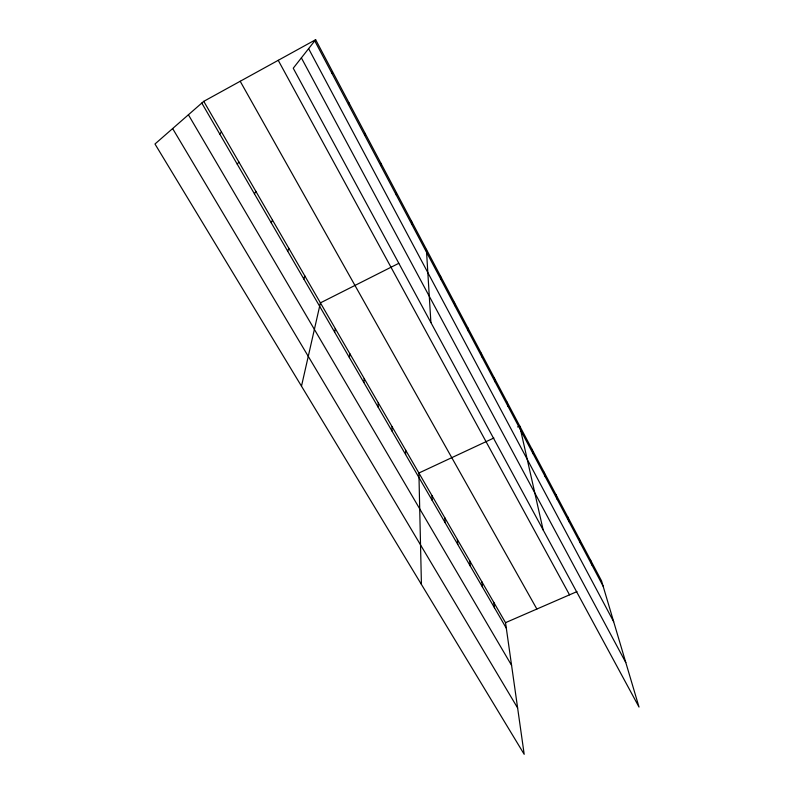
<?xml version="1.0" encoding="UTF-8"?>
<svg xmlns="http://www.w3.org/2000/svg" width="794" height="794" viewBox="0 0 794 794"><rect width="100%" height="100%" fill="white"/><g stroke="black" fill="none" stroke-linecap="round" stroke-linejoin="round"><path stroke-width="1.19" d="M405.605 454.515L405.615 450.059M391.948 430.963L392.077 426.666M396.325 195.116L396.424 192.614M378.033 406.975L378.281 402.836M363.86 382.519L364.228 378.559M380.713 165.579L380.951 163.326M349.4 357.598L349.906 353.816M334.671 332.18L335.296 328.587M364.754 135.407L365.151 133.412M301.482 386.172L320.409 302.871L398.727 263.35M303.844 279.031L304.767 275.836M348.447 104.57L349.003 102.853M287.716 251.222L288.798 248.254M271.25 222.826L272.491 220.087M331.783 73.058L332.507 71.619M254.447 193.835L255.857 191.334M237.267 164.229L238.855 161.976M315.645 39.7L293.244 68.215L639.021 707.067L601.554 580.91L315.645 39.7L203.76 101.344L154.979 144.002L524.189 754.3L505.53 622.665L203.76 101.344M219.73 133.968L221.496 131.983M493.878 438L418.904 473.016L421.425 584.424M517.579 426.934L519.693 425.951L543.146 529.935M505.53 622.665L576.97 591.599M172.635 128.559L517.619 707.96M188.406 114.773L511.574 665.332M201.795 103.051L506.304 628.173M240.195 81.266L536.873 609.038M278.228 60.314L569.516 594.835M301.373 57.863L625.801 662.563M308.618 48.652L613.673 621.722M314.752 40.841L603.112 586.171M590.478 559.939L591.967 565.09M579.203 538.6L580.613 543.622M567.73 516.884L569.06 521.767M556.048 494.771L557.289 499.505M544.148 472.251L545.299 476.847M532.03 449.315L533.092 453.761M507.118 402.151L507.981 406.27M494.305 377.894L495.069 381.845M481.243 353.181L481.898 356.953M467.934 327.982L468.48 331.564M493.799 602.398L494.493 607.797M454.367 302.296L454.793 305.68M481.859 581.784L482.464 587.064M469.711 560.792L470.227 565.953M440.521 276.094L440.829 279.28M457.354 539.434L457.771 544.466M444.769 517.698L445.077 522.591M426.408 249.376L430.894 322.533M431.946 495.555L432.164 500.309M411.57 221.288L411.62 224.037"/></g></svg>
